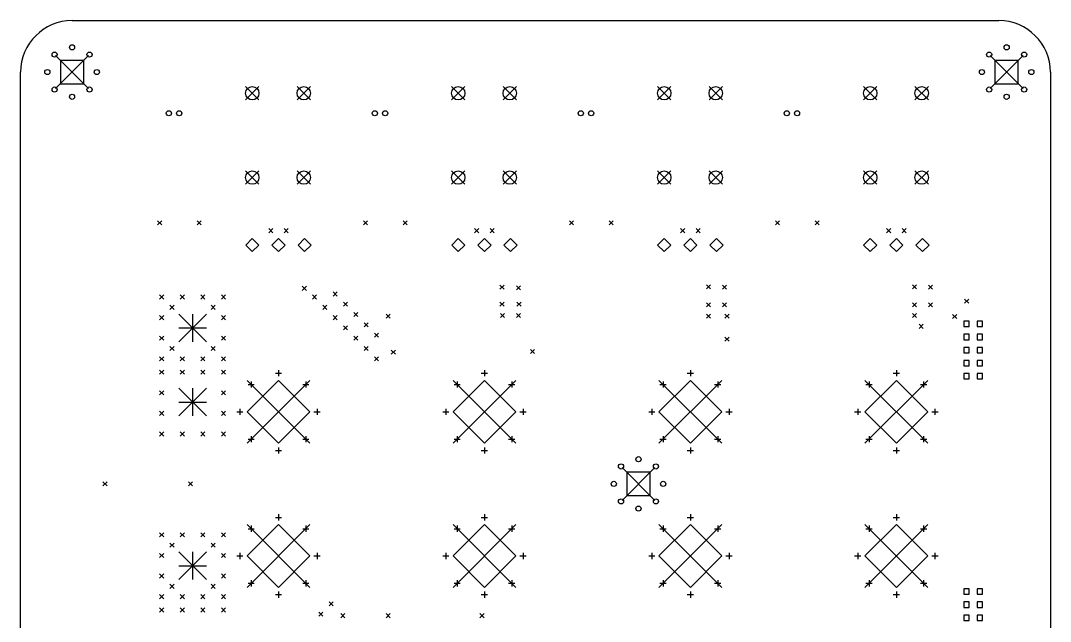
# Model space of a CAD drawing. Extents: x -2 to 100, y -30 to 90.
# Drawn here: x 0 to 100, y 31.6 to 90 of the extents above; entities that cross this region are included whole.
import ezdxf

# ---------------------------------------------------------------- set-up
doc = ezdxf.new("R2010")
doc.units = 0
doc.layers.add('BLACK', color=7, linetype='CONTINUOUS')

msp = doc.modelspace()

# ---------------------------------------------------------------- linework, layer by layer
at = {"layer": 'BLACK', "linetype": 'CONTINUOUS'}
for p, q in [((5, 90), (95, 90)), ((3.4, 86.6), (6.6, 83.4)), ((6.6, 86.6), (3.4, 83.4)), ((6.13138, 86.1314), (3.86862, 86.1314)), ((3.86862, 86.1314), (3.86862, 83.8686)), ((6.13138, 83.8686), (6.13138, 86.1314)), ((94.15, 86.6), (97.35, 83.4)), ((97.35, 86.6), (94.15, 83.4)), ((96.8814, 86.1314), (94.6186, 86.1314)), ((94.6186, 86.1314), (94.6186, 83.8686)), ((96.8814, 83.8686), (96.8814, 86.1314)), ((0, 5), (0, 85)), ((100, 85), (100, 5)), ((3.86862, 83.8686), (6.13138, 83.8686)), ((21.85, 83.6), (23.15, 82.3)), ((23.15, 83.6), (21.85, 82.3)), ((26.85, 83.6), (28.15, 82.3)), ((28.15, 83.6), (26.85, 82.3)), ((41.85, 83.6), (43.15, 82.3)), ((43.15, 83.6), (41.85, 82.3)), ((46.85, 83.6), (48.15, 82.3)), ((48.15, 83.6), (46.85, 82.3)), ((61.85, 83.6), (63.15, 82.3)), ((63.15, 83.6), (61.85, 82.3)), ((66.85, 83.6), (68.15, 82.3)), ((68.15, 83.6), (66.85, 82.3)), ((81.85, 83.6), (83.15, 82.3)), ((83.15, 83.6), (81.85, 82.3)), ((86.85, 83.6), (88.15, 82.3)), ((88.15, 83.6), (86.85, 82.3)), ((94.6186, 83.8686), (96.8814, 83.8686)), ((21.85, 75.4), (23.15, 74.1)), ((23.15, 75.4), (21.85, 74.1)), ((26.85, 75.4), (28.15, 74.1)), ((28.15, 75.4), (26.85, 74.1)), ((41.85, 75.4), (43.15, 74.1)), ((43.15, 75.4), (41.85, 74.1)), ((46.85, 75.4), (48.15, 74.1)), ((48.15, 75.4), (46.85, 74.1)), ((61.85, 75.4), (63.15, 74.1)), ((63.15, 75.4), (61.85, 74.1)), ((66.85, 75.4), (68.15, 74.1)), ((68.15, 75.4), (66.85, 74.1)), ((81.85, 75.4), (83.15, 74.1)), ((83.15, 75.4), (81.85, 74.1)), ((86.85, 75.4), (88.15, 74.1)), ((88.15, 75.4), (86.85, 74.1)), ((13.3, 70.55), (13.7, 70.15)), ((13.7, 70.55), (13.3, 70.15)), ((17.15, 70.55), (17.55, 70.15)), ((17.55, 70.55), (17.15, 70.15)), ((33.3, 70.55), (33.7, 70.15)), ((33.7, 70.55), (33.3, 70.15)), ((37.15, 70.55), (37.55, 70.15)), ((37.55, 70.55), (37.15, 70.15)), ((53.3, 70.55), (53.7, 70.15)), ((53.7, 70.55), (53.3, 70.15)), ((57.15, 70.55), (57.55, 70.15)), ((57.55, 70.55), (57.15, 70.15)), ((73.3, 70.55), (73.7, 70.15)), ((73.7, 70.55), (73.3, 70.15)), ((77.15, 70.55), (77.55, 70.15)), ((77.55, 70.55), (77.15, 70.15)), ((24.09, 69.8), (24.49, 69.4)), ((24.49, 69.8), (24.09, 69.4)), ((25.59, 69.8), (25.99, 69.4)), ((25.99, 69.8), (25.59, 69.4)), ((44.09, 69.8), (44.49, 69.4)), ((44.49, 69.8), (44.09, 69.4)), ((45.59, 69.8), (45.99, 69.4)), ((45.99, 69.8), (45.59, 69.4)), ((64.09, 69.8), (64.49, 69.4)), ((64.49, 69.8), (64.09, 69.4)), ((65.59, 69.8), (65.99, 69.4)), ((65.99, 69.8), (65.59, 69.4)), ((84.09, 69.8), (84.49, 69.4)), ((84.49, 69.8), (84.09, 69.4)), ((85.59, 69.8), (85.99, 69.4)), ((85.99, 69.8), (85.59, 69.4)), ((22.5, 68.84), (21.86, 68.2)), ((21.86, 68.2), (22.5, 67.56)), ((23.14, 68.2), (22.5, 68.84)), ((22.5, 67.56), (23.14, 68.2)), ((25.04, 68.84), (24.4, 68.2)), ((24.4, 68.2), (25.04, 67.56)), ((25.68, 68.2), (25.04, 68.84)), ((25.04, 67.56), (25.68, 68.2)), ((27.58, 68.84), (26.94, 68.2)), ((26.94, 68.2), (27.58, 67.56)), ((28.22, 68.2), (27.58, 68.84)), ((27.58, 67.56), (28.22, 68.2)), ((42.5, 68.84), (41.86, 68.2)), ((41.86, 68.2), (42.5, 67.56)), ((43.14, 68.2), (42.5, 68.84)), ((42.5, 67.56), (43.14, 68.2)), ((45.04, 68.84), (44.4, 68.2)), ((44.4, 68.2), (45.04, 67.56)), ((45.68, 68.2), (45.04, 68.84)), ((45.04, 67.56), (45.68, 68.2)), ((47.58, 68.84), (46.94, 68.2)), ((46.94, 68.2), (47.58, 67.56)), ((48.22, 68.2), (47.58, 68.84)), ((47.58, 67.56), (48.22, 68.2)), ((62.5, 68.84), (61.86, 68.2)), ((61.86, 68.2), (62.5, 67.56)), ((63.14, 68.2), (62.5, 68.84)), ((62.5, 67.56), (63.14, 68.2)), ((65.04, 68.84), (64.4, 68.2)), ((64.4, 68.2), (65.04, 67.56)), ((65.68, 68.2), (65.04, 68.84)), ((65.04, 67.56), (65.68, 68.2)), ((67.58, 68.84), (66.94, 68.2)), ((66.94, 68.2), (67.58, 67.56)), ((68.22, 68.2), (67.58, 68.84)), ((67.58, 67.56), (68.22, 68.2)), ((82.5, 68.84), (81.86, 68.2)), ((81.86, 68.2), (82.5, 67.56)), ((83.14, 68.2), (82.5, 68.84)), ((82.5, 67.56), (83.14, 68.2)), ((85.04, 68.84), (84.4, 68.2)), ((84.4, 68.2), (85.04, 67.56)), ((85.68, 68.2), (85.04, 68.84)), ((85.04, 67.56), (85.68, 68.2)), ((87.58, 68.84), (86.94, 68.2)), ((86.94, 68.2), (87.58, 67.56)), ((88.22, 68.2), (87.58, 68.84)), ((87.58, 67.56), (88.22, 68.2)), ((27.35, 64.2), (27.75, 63.8)), ((27.75, 64.2), (27.35, 63.8)), ((46.55, 64.3), (46.95, 63.9)), ((46.95, 64.3), (46.55, 63.9)), ((48.15, 64.25), (48.55, 63.85)), ((48.55, 64.25), (48.15, 63.85)), ((66.6, 64.35), (67, 63.95)), ((67, 64.35), (66.6, 63.95)), ((68.15, 64.3), (68.55, 63.9)), ((68.55, 64.3), (68.15, 63.9)), ((86.6, 64.35), (87, 63.95)), ((87, 64.35), (86.6, 63.95)), ((88.15, 64.3), (88.55, 63.9)), ((88.55, 64.3), (88.15, 63.9)), ((13.5, 63.35), (13.9, 62.95)), ((13.9, 63.35), (13.5, 62.95)), ((15.5, 63.35), (15.9, 62.95)), ((15.9, 63.35), (15.5, 62.95)), ((17.5, 63.35), (17.9, 62.95)), ((17.9, 63.35), (17.5, 62.95)), ((19.5, 63.35), (19.9, 62.95)), ((19.9, 63.35), (19.5, 62.95)), ((28.35, 63.35), (28.75, 62.95)), ((28.75, 63.35), (28.35, 62.95)), ((30.35, 63.65), (30.75, 63.25)), ((30.75, 63.65), (30.35, 63.25)), ((14.5, 62.35), (14.9, 61.95)), ((14.9, 62.35), (14.5, 61.95)), ((18.5, 62.35), (18.9, 61.95)), ((18.9, 62.35), (18.5, 61.95)), ((29.35, 62.35), (29.75, 61.95)), ((29.75, 62.35), (29.35, 61.95)), ((31.35, 62.65), (31.75, 62.25)), ((31.75, 62.65), (31.35, 62.25)), ((46.55, 62.65), (46.95, 62.25)), ((46.95, 62.65), (46.55, 62.25)), ((48.2, 62.65), (48.6, 62.25)), ((48.6, 62.65), (48.2, 62.25)), ((66.6, 62.6), (67, 62.2)), ((67, 62.6), (66.6, 62.2)), ((68.15, 62.6), (68.55, 62.2)), ((68.55, 62.6), (68.15, 62.2)), ((86.6, 62.6), (87, 62.2)), ((87, 62.6), (86.6, 62.2)), ((88.15, 62.6), (88.55, 62.2)), ((88.55, 62.6), (88.15, 62.2)), ((91.665, 62.95), (92.065, 62.55)), ((92.065, 62.95), (91.665, 62.55)), ((13.5, 61.35), (13.9, 60.95)), ((13.9, 61.35), (13.5, 60.95)), ((15.35, 61.5), (18.05, 58.8)), ((18.05, 61.5), (15.35, 58.8)), ((16.7, 61.5), (16.7, 58.8)), ((19.5, 61.35), (19.9, 60.95)), ((19.9, 61.35), (19.5, 60.95)), ((30.35, 61.35), (30.75, 60.95)), ((30.75, 61.35), (30.35, 60.95)), ((32.35, 61.65), (32.75, 61.25)), ((32.75, 61.65), (32.35, 61.25)), ((35.5, 61.5), (35.9, 61.1)), ((35.9, 61.5), (35.5, 61.1)), ((46.6, 61.55), (47, 61.15)), ((47, 61.55), (46.6, 61.15)), ((48.15, 61.55), (48.55, 61.15)), ((48.55, 61.55), (48.15, 61.15)), ((66.6, 61.5), (67, 61.1)), ((67, 61.5), (66.6, 61.1)), ((68.4, 61.5), (68.8, 61.1)), ((68.8, 61.5), (68.4, 61.1)), ((86.6, 61.55), (87, 61.15)), ((87, 61.55), (86.6, 61.15)), ((90.5, 61.45), (90.9, 61.05)), ((90.9, 61.45), (90.5, 61.05)), ((15.35, 60.15), (18.05, 60.15)), ((31.35, 60.35), (31.75, 59.95)), ((31.75, 60.35), (31.35, 59.95)), ((33.35, 60.65), (33.75, 60.25)), ((33.75, 60.65), (33.35, 60.25)), ((87.25, 60.5), (87.65, 60.1)), ((87.65, 60.5), (87.25, 60.1)), ((92.1266, 60.8016), (91.6034, 60.8016)), ((91.6034, 60.8016), (91.6034, 60.2784)), ((91.6034, 60.2784), (92.1266, 60.2784)), ((92.1266, 60.2784), (92.1266, 60.8016)), ((93.3966, 60.8016), (92.8734, 60.8016)), ((92.8734, 60.8016), (92.8734, 60.2784)), ((92.8734, 60.2784), (93.3966, 60.2784)), ((93.3966, 60.2784), (93.3966, 60.8016)), ((13.5, 59.35), (13.9, 58.95)), ((13.9, 59.35), (13.5, 58.95)), ((19.5, 59.35), (19.9, 58.95)), ((19.9, 59.35), (19.5, 58.95)), ((32.35, 59.35), (32.75, 58.95)), ((32.75, 59.35), (32.35, 58.95)), ((34.35, 59.65), (34.75, 59.25)), ((34.75, 59.65), (34.35, 59.25)), ((68.4, 59.25), (68.8, 58.85)), ((68.8, 59.25), (68.4, 58.85)), ((92.1266, 59.5316), (91.6034, 59.5316)), ((91.6034, 59.5316), (91.6034, 59.0084)), ((91.6034, 59.0084), (92.1266, 59.0084)), ((92.1266, 59.0084), (92.1266, 59.5316)), ((93.3966, 59.5316), (92.8734, 59.5316)), ((92.8734, 59.5316), (92.8734, 59.0084)), ((92.8734, 59.0084), (93.3966, 59.0084)), ((93.3966, 59.0084), (93.3966, 59.5316)), ((14.5, 58.35), (14.9, 57.95)), ((14.9, 58.35), (14.5, 57.95)), ((18.5, 58.35), (18.9, 57.95)), ((18.9, 58.35), (18.5, 57.95)), ((33.35, 58.35), (33.75, 57.95)), ((33.75, 58.35), (33.35, 57.95)), ((36, 58), (36.4, 57.6)), ((36.4, 58), (36, 57.6)), ((49.5, 58.05), (49.9, 57.65)), ((49.9, 58.05), (49.5, 57.65)), ((92.1266, 58.2616), (91.6034, 58.2616)), ((91.6034, 58.2616), (91.6034, 57.7384)), ((92.1266, 57.7384), (92.1266, 58.2616)), ((93.3966, 58.2616), (92.8734, 58.2616)), ((92.8734, 58.2616), (92.8734, 57.7384)), ((93.3966, 57.7384), (93.3966, 58.2616)), ((13.5, 57.35), (13.9, 56.95)), ((13.9, 57.35), (13.5, 56.95)), ((15.5, 57.35), (15.9, 56.95)), ((15.9, 57.35), (15.5, 56.95)), ((17.5, 57.35), (17.9, 56.95)), ((17.9, 57.35), (17.5, 56.95)), ((19.5, 57.35), (19.9, 56.95)), ((19.9, 57.35), (19.5, 56.95)), ((34.35, 57.35), (34.75, 56.95)), ((34.75, 57.35), (34.35, 56.95)), ((91.6034, 57.7384), (92.1266, 57.7384)), ((92.8734, 57.7384), (93.3966, 57.7384)), ((13.5, 56.05), (13.9, 55.65)), ((13.9, 56.05), (13.5, 55.65)), ((15.5, 56.05), (15.9, 55.65)), ((15.9, 56.05), (15.5, 55.65)), ((17.5, 56.05), (17.9, 55.65)), ((17.9, 56.05), (17.5, 55.65)), ((19.5, 56.05), (19.9, 55.65)), ((19.9, 56.05), (19.5, 55.65)), ((25.04, 56.05), (25.04, 55.45)), ((45.04, 56.05), (45.04, 55.45)), ((65.04, 56.05), (65.04, 55.45)), ((85.04, 56.05), (85.04, 55.45)), ((92.1266, 56.9916), (91.6034, 56.9916)), ((91.6034, 56.9916), (91.6034, 56.4684)), ((91.6034, 56.4684), (92.1266, 56.4684)), ((92.1266, 56.4684), (92.1266, 56.9916)), ((93.3966, 56.9916), (92.8734, 56.9916)), ((92.8734, 56.9916), (92.8734, 56.4684)), ((92.8734, 56.4684), (93.3966, 56.4684)), ((93.3966, 56.4684), (93.3966, 56.9916)), ((21.99, 55.05), (28.09, 48.95)), ((28.09, 55.05), (21.99, 48.95)), ((25.04, 55.05), (21.99, 52)), ((24.74, 55.75), (25.34, 55.75)), ((28.09, 52), (25.04, 55.05)), ((41.99, 55.05), (48.09, 48.95)), ((48.09, 55.05), (41.99, 48.95)), ((45.04, 55.05), (41.99, 52)), ((44.74, 55.75), (45.34, 55.75)), ((48.09, 52), (45.04, 55.05)), ((61.99, 55.05), (68.09, 48.95)), ((68.09, 55.05), (61.99, 48.95)), ((65.04, 55.05), (61.99, 52)), ((64.74, 55.75), (65.34, 55.75)), ((68.09, 52), (65.04, 55.05)), ((81.99, 55.05), (88.09, 48.95)), ((88.09, 55.05), (81.99, 48.95)), ((85.04, 55.05), (81.99, 52)), ((84.74, 55.75), (85.34, 55.75)), ((88.09, 52), (85.04, 55.05)), ((92.1266, 55.7216), (91.6034, 55.7216)), ((91.6034, 55.7216), (91.6034, 55.1984)), ((91.6034, 55.1984), (92.1266, 55.1984)), ((92.1266, 55.1984), (92.1266, 55.7216)), ((93.3966, 55.7216), (92.8734, 55.7216)), ((92.8734, 55.7216), (92.8734, 55.1984)), ((92.8734, 55.1984), (93.3966, 55.1984)), ((93.3966, 55.1984), (93.3966, 55.7216)), ((13.5, 54.05), (13.9, 53.65)), ((13.9, 54.05), (13.5, 53.65)), ((15.35, 54.3), (18.05, 51.6)), ((18.05, 54.3), (15.35, 51.6)), ((16.7, 54.3), (16.7, 51.6)), ((19.5, 54.05), (19.9, 53.65)), ((19.9, 54.05), (19.5, 53.65)), ((22.0883, 54.6516), (22.6883, 54.6516)), ((22.3883, 54.9517), (22.3883, 54.3516)), ((27.3916, 54.6516), (27.9916, 54.6516)), ((27.6916, 54.9517), (27.6916, 54.3516)), ((42.0883, 54.6516), (42.6883, 54.6516)), ((42.3883, 54.9517), (42.3883, 54.3516)), ((47.3916, 54.6516), (47.9916, 54.6516)), ((47.6916, 54.9517), (47.6916, 54.3516)), ((62.0883, 54.6516), (62.6883, 54.6516)), ((62.3883, 54.9517), (62.3883, 54.3516)), ((67.3916, 54.6516), (67.9916, 54.6516)), ((67.6916, 54.9517), (67.6916, 54.3516)), ((82.0883, 54.6516), (82.6883, 54.6516)), ((82.3884, 54.9517), (82.3884, 54.3516)), ((87.3916, 54.6516), (87.9916, 54.6516)), ((87.6916, 54.9517), (87.6916, 54.3516)), ((13.5, 52.05), (13.9, 51.65)), ((13.9, 52.05), (13.5, 51.65)), ((15.35, 52.95), (18.05, 52.95)), ((19.5, 52.05), (19.9, 51.65)), ((19.9, 52.05), (19.5, 51.65)), ((20.99, 52), (21.59, 52)), ((21.29, 52.3), (21.29, 51.7)), ((21.99, 52), (25.04, 48.95)), ((25.04, 48.95), (28.09, 52)), ((28.49, 52), (29.09, 52)), ((28.79, 52.3), (28.79, 51.7)), ((40.99, 52), (41.59, 52)), ((41.29, 52.3), (41.29, 51.7)), ((41.99, 52), (45.04, 48.95)), ((45.04, 48.95), (48.09, 52)), ((48.49, 52), (49.09, 52)), ((48.79, 52.3), (48.79, 51.7)), ((60.99, 52), (61.59, 52)), ((61.29, 52.3), (61.29, 51.7)), ((61.99, 52), (65.04, 48.95)), ((65.04, 48.95), (68.09, 52)), ((68.49, 52), (69.09, 52)), ((68.79, 52.3), (68.79, 51.7)), ((80.99, 52), (81.59, 52)), ((81.29, 52.3), (81.29, 51.7)), ((81.99, 52), (85.04, 48.95)), ((85.04, 48.95), (88.09, 52)), ((88.49, 52), (89.09, 52)), ((88.79, 52.3), (88.79, 51.7)), ((13.5, 50.05), (13.9, 49.65)), ((13.9, 50.05), (13.5, 49.65)), ((15.5, 50.05), (15.9, 49.65)), ((15.9, 50.05), (15.5, 49.65)), ((17.5, 50.05), (17.9, 49.65)), ((17.9, 50.05), (17.5, 49.65)), ((19.5, 50.05), (19.9, 49.65)), ((19.9, 50.05), (19.5, 49.65)), ((22.0883, 49.3483), (22.6883, 49.3483)), ((22.3883, 49.6484), (22.3883, 49.0483)), ((27.3916, 49.3483), (27.9916, 49.3483)), ((27.6916, 49.6484), (27.6916, 49.0483)), ((42.0883, 49.3483), (42.6883, 49.3483)), ((42.3883, 49.6484), (42.3883, 49.0483)), ((47.3916, 49.3483), (47.9916, 49.3483)), ((47.6916, 49.6484), (47.6916, 49.0483)), ((62.0883, 49.3483), (62.6883, 49.3483)), ((62.3883, 49.6484), (62.3883, 49.0483)), ((67.3916, 49.3483), (67.9916, 49.3483)), ((67.6916, 49.6484), (67.6916, 49.0483)), ((82.0883, 49.3483), (82.6883, 49.3483)), ((82.3884, 49.6484), (82.3884, 49.0483)), ((87.3916, 49.3483), (87.9916, 49.3483)), ((87.6916, 49.6484), (87.6916, 49.0483)), ((24.74, 48.25), (25.34, 48.25)), ((25.04, 48.55), (25.04, 47.95)), ((44.74, 48.25), (45.34, 48.25)), ((45.04, 48.55), (45.04, 47.95)), ((64.74, 48.25), (65.34, 48.25)), ((65.04, 48.55), (65.04, 47.95)), ((84.74, 48.25), (85.34, 48.25)), ((85.04, 48.55), (85.04, 47.95)), ((58.4, 46.6), (61.6, 43.4)), ((61.6, 46.6), (58.4, 43.4)), ((61.1314, 46.1314), (58.8686, 46.1314)), ((58.8686, 46.1314), (58.8686, 43.8686)), ((61.1314, 43.8686), (61.1314, 46.1314)), ((8, 45.2), (8.4, 44.8)), ((8.4, 45.2), (8, 44.8)), ((16.3, 45.2), (16.7, 44.8)), ((16.7, 45.2), (16.3, 44.8)), ((58.8686, 43.8686), (61.1314, 43.8686)), ((25.04, 42.05), (25.04, 41.45)), ((45.04, 42.05), (45.04, 41.45)), ((65.04, 42.05), (65.04, 41.45)), ((85.04, 42.05), (85.04, 41.45)), ((21.99, 41.05), (28.09, 34.95)), ((28.09, 41.05), (21.99, 34.95)), ((25.04, 41.05), (21.99, 38)), ((24.74, 41.75), (25.34, 41.75)), ((28.09, 38), (25.04, 41.05)), ((41.99, 41.05), (48.09, 34.95)), ((48.09, 41.05), (41.99, 34.95)), ((45.04, 41.05), (41.99, 38)), ((44.74, 41.75), (45.34, 41.75)), ((48.09, 38), (45.04, 41.05)), ((61.99, 41.05), (68.09, 34.95)), ((68.09, 41.05), (61.99, 34.95)), ((65.04, 41.05), (61.99, 38)), ((64.74, 41.75), (65.34, 41.75)), ((68.09, 38), (65.04, 41.05)), ((81.99, 41.05), (88.09, 34.95)), ((88.09, 41.05), (81.99, 34.95)), ((85.04, 41.05), (81.99, 38)), ((84.74, 41.75), (85.34, 41.75)), ((88.09, 38), (85.04, 41.05)), ((13.5, 40.25), (13.9, 39.85)), ((13.9, 40.25), (13.5, 39.85)), ((15.5, 40.25), (15.9, 39.85)), ((15.9, 40.25), (15.5, 39.85)), ((17.5, 40.25), (17.9, 39.85)), ((17.9, 40.25), (17.5, 39.85)), ((19.5, 40.25), (19.9, 39.85)), ((19.9, 40.25), (19.5, 39.85)), ((22.0883, 40.6516), (22.6883, 40.6516)), ((22.3883, 40.9517), (22.3883, 40.3516)), ((27.3916, 40.6516), (27.9916, 40.6516)), ((27.6916, 40.9517), (27.6916, 40.3516)), ((42.0883, 40.6516), (42.6883, 40.6516)), ((42.3883, 40.9517), (42.3883, 40.3516)), ((47.3916, 40.6516), (47.9916, 40.6516)), ((47.6916, 40.9517), (47.6916, 40.3516)), ((62.0883, 40.6516), (62.6883, 40.6516)), ((62.3883, 40.9517), (62.3883, 40.3516)), ((67.3916, 40.6516), (67.9916, 40.6516)), ((67.6916, 40.9517), (67.6916, 40.3516)), ((82.0883, 40.6516), (82.6883, 40.6516)), ((82.3884, 40.9517), (82.3884, 40.3516)), ((87.3916, 40.6516), (87.9916, 40.6516)), ((87.6916, 40.9517), (87.6916, 40.3516)), ((14.5, 39.25), (14.9, 38.85)), ((14.9, 39.25), (14.5, 38.85)), ((18.5, 39.25), (18.9, 38.85)), ((18.9, 39.25), (18.5, 38.85)), ((13.5, 38.25), (13.9, 37.85)), ((13.9, 38.25), (13.5, 37.85)), ((15.35, 38.4), (18.05, 35.7)), ((18.05, 38.4), (15.35, 35.7)), ((16.7, 38.4), (16.7, 35.7)), ((19.5, 38.25), (19.9, 37.85)), ((19.9, 38.25), (19.5, 37.85)), ((20.99, 38), (21.59, 38)), ((21.29, 38.3), (21.29, 37.7)), ((21.99, 38), (25.04, 34.95)), ((25.04, 34.95), (28.09, 38)), ((28.49, 38), (29.09, 38)), ((28.79, 38.3), (28.79, 37.7)), ((40.99, 38), (41.59, 38)), ((41.29, 38.3), (41.29, 37.7)), ((41.99, 38), (45.04, 34.95)), ((45.04, 34.95), (48.09, 38)), ((48.49, 38), (49.09, 38)), ((48.79, 38.3), (48.79, 37.7)), ((60.99, 38), (61.59, 38)), ((61.29, 38.3), (61.29, 37.7)), ((61.99, 38), (65.04, 34.95)), ((65.04, 34.95), (68.09, 38)), ((68.49, 38), (69.09, 38)), ((68.79, 38.3), (68.79, 37.7)), ((80.99, 38), (81.59, 38)), ((81.29, 38.3), (81.29, 37.7)), ((81.99, 38), (85.04, 34.95)), ((85.04, 34.95), (88.09, 38)), ((88.49, 38), (89.09, 38)), ((88.79, 38.3), (88.79, 37.7)), ((15.35, 37.05), (18.05, 37.05)), ((13.5, 36.25), (13.9, 35.85)), ((13.9, 36.25), (13.5, 35.85)), ((19.5, 36.25), (19.9, 35.85)), ((19.9, 36.25), (19.5, 35.85)), ((14.5, 35.25), (14.9, 34.85)), ((14.9, 35.25), (14.5, 34.85)), ((18.5, 35.25), (18.9, 34.85)), ((18.9, 35.25), (18.5, 34.85)), ((22.0883, 35.3483), (22.6883, 35.3483)), ((22.3883, 35.6484), (22.3883, 35.0483)), ((27.3916, 35.3483), (27.9916, 35.3483)), ((27.6916, 35.6484), (27.6916, 35.0483)), ((42.0883, 35.3483), (42.6883, 35.3483)), ((42.3883, 35.6484), (42.3883, 35.0483)), ((47.3916, 35.3483), (47.9916, 35.3483)), ((47.6916, 35.6484), (47.6916, 35.0483)), ((62.0883, 35.3483), (62.6883, 35.3483)), ((62.3883, 35.6484), (62.3883, 35.0483)), ((67.3916, 35.3483), (67.9916, 35.3483)), ((67.6916, 35.6484), (67.6916, 35.0483)), ((82.0883, 35.3483), (82.6883, 35.3483)), ((82.3884, 35.6484), (82.3884, 35.0483)), ((87.3916, 35.3483), (87.9916, 35.3483)), ((87.6916, 35.6484), (87.6916, 35.0483)), ((13.5, 34.25), (13.9, 33.85)), ((13.9, 34.25), (13.5, 33.85)), ((15.5, 34.25), (15.9, 33.85)), ((15.9, 34.25), (15.5, 33.85)), ((17.5, 34.25), (17.9, 33.85)), ((17.9, 34.25), (17.5, 33.85)), ((19.5, 34.25), (19.9, 33.85)), ((19.9, 34.25), (19.5, 33.85)), ((24.74, 34.25), (25.34, 34.25)), ((25.04, 34.55), (25.04, 33.95)), ((44.74, 34.25), (45.34, 34.25)), ((45.04, 34.55), (45.04, 33.95)), ((64.74, 34.25), (65.34, 34.25)), ((65.04, 34.55), (65.04, 33.95)), ((84.74, 34.25), (85.34, 34.25)), ((85.04, 34.55), (85.04, 33.95)), ((92.1266, 34.8016), (91.6034, 34.8016)), ((91.6034, 34.8016), (91.6034, 34.2784)), ((91.6034, 34.2784), (92.1266, 34.2784)), ((92.1266, 34.2784), (92.1266, 34.8016)), ((93.3966, 34.8016), (92.8734, 34.8016)), ((92.8734, 34.8016), (92.8734, 34.2784)), ((92.8734, 34.2784), (93.3966, 34.2784)), ((93.3966, 34.2784), (93.3966, 34.8016)), ((29.95, 33.55), (30.35, 33.15)), ((30.35, 33.55), (29.95, 33.15)), ((92.1266, 33.5316), (91.6034, 33.5316)), ((91.6034, 33.5316), (91.6034, 33.0084)), ((91.6034, 33.0084), (92.1266, 33.0084)), ((92.1266, 33.0084), (92.1266, 33.5316)), ((93.3966, 33.5316), (92.8734, 33.5316)), ((92.8734, 33.5316), (92.8734, 33.0084)), ((92.8734, 33.0084), (93.3966, 33.0084)), ((93.3966, 33.0084), (93.3966, 33.5316)), ((13.5, 32.95), (13.9, 32.55)), ((13.9, 32.95), (13.5, 32.55)), ((15.5, 32.95), (15.9, 32.55)), ((15.9, 32.95), (15.5, 32.55)), ((17.5, 32.95), (17.9, 32.55)), ((17.9, 32.95), (17.5, 32.55)), ((19.5, 32.95), (19.9, 32.55)), ((19.9, 32.95), (19.5, 32.55)), ((28.95, 32.55), (29.35, 32.15)), ((29.35, 32.55), (28.95, 32.15)), ((31.1, 32.4), (31.5, 32)), ((31.5, 32.4), (31.1, 32)), ((35.5, 32.4), (35.9, 32)), ((35.9, 32.4), (35.5, 32)), ((44.6, 32.4), (45, 32)), ((45, 32.4), (44.6, 32)), ((92.1266, 32.2616), (91.6034, 32.2616)), ((91.6034, 32.2616), (91.6034, 31.7384)), ((92.1266, 31.7384), (92.1266, 32.2616)), ((93.3966, 32.2616), (92.8734, 32.2616)), ((92.8734, 32.2616), (92.8734, 31.7384)), ((93.3966, 31.7384), (93.3966, 32.2616)), ((91.6034, 31.7384), (92.1266, 31.7384)), ((92.8734, 31.7384), (93.3966, 31.7384))]:
    msp.add_line(p, q, dxfattribs=at)
at = {"layer": 'BLACK'}
for centre, radius in [((5, 87.4), 0.25), ((95.75, 87.4), 0.25), ((3.30294, 86.6971), 0.25), ((6.69706, 86.6971), 0.25), ((94.0529, 86.6971), 0.25), ((97.4471, 86.6971), 0.25), ((2.6, 85), 0.25), ((7.4, 85), 0.25), ((93.35, 85), 0.25), ((98.15, 85), 0.25), ((3.30294, 83.3029), 0.25), ((6.69706, 83.3029), 0.25), ((22.5, 82.95), 0.65), ((27.5, 82.95), 0.65), ((42.5, 82.95), 0.65), ((47.5, 82.95), 0.65), ((62.5, 82.95), 0.65), ((67.5, 82.95), 0.65), ((82.5, 82.95), 0.65), ((87.5, 82.95), 0.65), ((94.0529, 83.3029), 0.25), ((97.4471, 83.3029), 0.25), ((5, 82.6), 0.25), ((95.75, 82.6), 0.25), ((14.4, 81), 0.25), ((15.4, 81), 0.25), ((34.4, 81), 0.25), ((35.4, 81), 0.25), ((54.4, 81), 0.25), ((55.4, 81), 0.25), ((74.4, 81), 0.25), ((75.4, 81), 0.25), ((22.5, 74.75), 0.65), ((27.5, 74.75), 0.65), ((42.5, 74.75), 0.65), ((47.5, 74.75), 0.65), ((62.5, 74.75), 0.65), ((67.5, 74.75), 0.65), ((82.5, 74.75), 0.65), ((87.5, 74.75), 0.65), ((60, 47.4), 0.25), ((58.3029, 46.6971), 0.25), ((61.6971, 46.6971), 0.25), ((57.6, 45), 0.25), ((62.4, 45), 0.25), ((58.3029, 43.3029), 0.25), ((61.6971, 43.3029), 0.25), ((60, 42.6), 0.25)]:
    msp.add_circle(centre, radius, dxfattribs=at)
for centre, start, end in [((5, 85), 90, 180), ((95, 85), 0, 90)]:
    msp.add_arc(centre, 5, start, end, dxfattribs=at)

doc.saveas('drawing.dxf')
